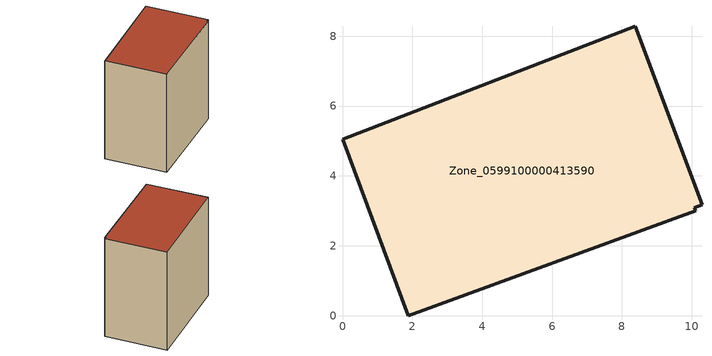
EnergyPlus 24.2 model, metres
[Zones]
Zone_0599100000413590
 floor ground (C_G): 0,5.05 8.39,8.28 10.29,3.17 10.08,3.09 10.11,3 1.88,0 z3.27
 wall outside (C_F): 8.39,8.28 0,5.05 1.88,0 10.11,3 10.08,3.09 10.29,3.17 8.39,8.28 z3.27:12.62
 roof outside (C_R): 1.88,0 10.11,3 10.08,3.09 10.29,3.17 8.39,8.28 0,5.05 z12.62
[BUILDING]
Pand.0599100000413590: North Axis=0; Terrain=City; Loads Convergence Tolerance Value=0.04; Temperature Convergence Tolerance Value=0.4; Solar Distribution=FullExterior; Maximum Number of Warmup Days=25; Minimum Number of Warmup Days=1
[Site:Location]
Rotterdam.The.Hague.AP_ZH_NLD Design_Conditions: Latitude=51.96; Longitude=4.45; Time Zone=1; Elevation=-4.5
[SITE:GROUNDTEMPERATURE:BUILDINGSURFACE]
18, 18, 18, 18, 18, 18, 18, 18, 18, 18, 18, 18
[MATERIAL] Thermal Absorptance=0.9; Solar Absorptance=0.7; Visible Absorptance=0.7
Name | Roughness | Thickness | Conductivity | Density | Specific Heat
G.TI.1992-2005 | MediumSmooth | 0.15 | 0.06 | 540 | 1210
F.TI.1992-2005 | Rough | 0.3 | 0.12 | 1920 | 840
R.TI.1992-2005 | MediumRough | 0.2 | 0.08 | 1500 | 1000
[CONSTRUCTION]
C_G: G.TI.1992-2005
C_F: F.TI.1992-2005
C_R: R.TI.1992-2005
[ZONE]
Zone_0599100000413590: Type=1; Multiplier=1; Ceiling Height=Autocalculate; Volume=Autocalculate; Floor Area=autocalculate; Part of Total Floor Area=Yes
[ZONEINFILTRATION:DESIGNFLOWRATE]
Infil_Zone_0599100000413590: Zone or ZoneList or Space or SpaceList=Zone_0599100000413590; Schedule=AlwaysOn; Design Flow Rate Calculation Method=Flow/Area; Flow Rate per Floor Area=0.0015; Constant Term Coefficient=1; Temperature Term Coefficient=0; Velocity Term Coefficient=0; Velocity Squared Term Coefficient=0
[HVACTEMPLATE:ZONE:IDEALLOADSAIRSYSTEM]
Zone_0599100000413590: Maximum Heating Supply Air Temperature=50; Minimum Cooling Supply Air Temperature=13; Maximum Heating Supply Air Humidity Ratio=0.0156; Minimum Cooling Supply Air Humidity Ratio=0.0077; Heating Limit=NoLimit; Cooling Limit=NoLimit; Dehumidification Control Type=ConstantSensibleHeatRatio; Cooling Sensible Heat Ratio=0.7; Dehumidification Setpoint=60; Humidification Control Type=None; Humidification Setpoint=30; Outdoor Air Method=None; Outdoor Air Flow Rate per Person=0.00944; Outdoor Air Flow Rate per Zone Floor Area=0; Outdoor Air Flow Rate per Zone=0; Demand Controlled Ventilation Type=None; Outdoor Air Economizer Type=NoEconomizer; Heat Recovery Type=None; Sensible Heat Recovery Effectiveness=0.7; Latent Heat Recovery Effectiveness=0.65
[ZONECONTROL:THERMOSTAT]
ThermostatControl_Zone_0599100000413590: Zone or ZoneList=Zone_0599100000413590; Control Type Schedule=DualSetpointControlType; Control 1=Thermostat_Zone_0599100000413590; Temperature Difference Between Cutout And Setpoint=0
[THERMOSTATSETPOINT:DUALSETPOINT]
Thermostat_Zone_0599100000413590: Heating Setpoint Temperature Schedule=HeatingSetpoint_Zone_0599100000413590; Cooling Setpoint Temperature Schedule=CoolingSetpoint_Zone_0599100000413590
[SCHEDULE:COMPACT]
HeatingSetpoint_Zone_0599100000413590: Through: 12/31, For: AllDays, Until: 24:00, 21
CoolingSetpoint_Zone_0599100000413590: Through: 12/31, For: AllDays, Until: 24:00, 24
DualSetpointControlType: Through: 12/31, For: AllDays, Until: 24:00, 4
AlwaysOn: Through: 12/31, For: AllDays, Until: 24:00, 1
